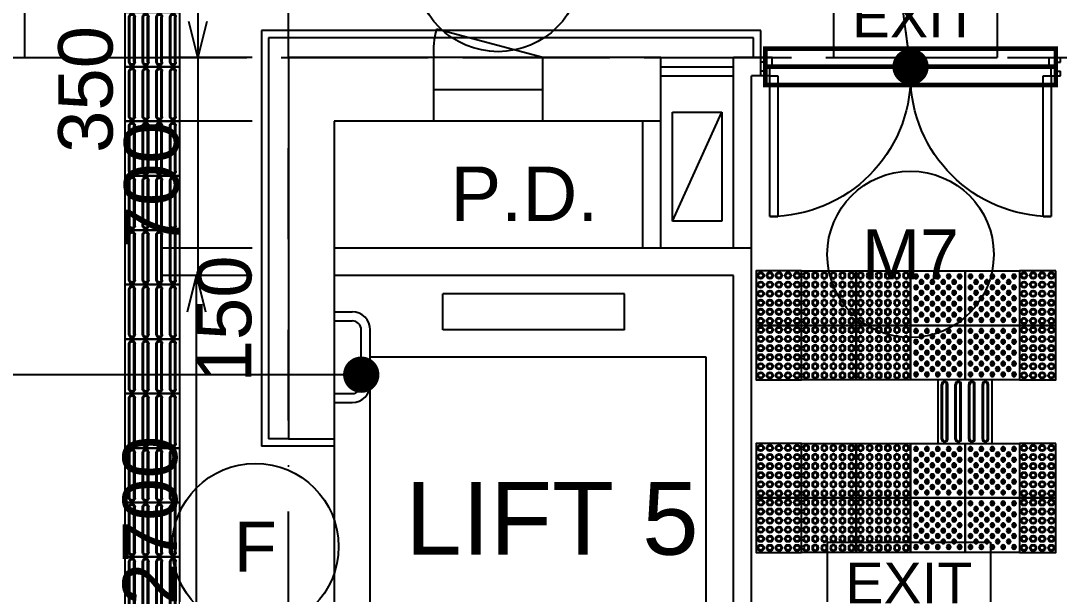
# Model space of a CAD drawing. Header units: millimetres. Extents: x 27940 to 139928, y 247 to 79491.
# Drawn here: x 94320 to 100039, y 23075 to 26234 of the extents above; entities that cross this region are included whole.
import ezdxf
from ezdxf.enums import TextEntityAlignment as Align

# ---------------------------------------------------------------- set-up
doc = ezdxf.new("R2010")
doc.units = ezdxf.units.MM
doc.header["$LTSCALE"] = 1000
doc.linetypes.add('DASHDOT', pattern=[1, 0.5, -0.25, 0, -0.25])
doc.layers.get('0').update_dxf_attribs({"color": 8})
doc.layers.get('Defpoints').update_dxf_attribs({"color": 8})
for name, color, linetype in [('062-HATCH-252', 8, 'Continuous'), ('A-246-LADDERS_STEP IRONS_SLIDING POLES', 8, 'Continuous'), ('CLADDING', 8, 'Continuous'), ('DLN020__', 8, 'DASHDOT'), ('DLN030', 8, 'Continuous'), ('DLN040__', 8, 'Continuous'), ('DLN041__', 8, 'Continuous'), ('DLN052__', 8, 'Continuous'), ('DLN220__', 8, 'Continuous'), ('DLN280__', 8, 'Continuous'), ('DLN314__', 8, 'Continuous'), ('DLN325-1', 8, 'Continuous'), ('DLN325__', 8, 'Continuous'), ('DLN580__', 8, 'Continuous'), ('DLN583__', 8, 'Continuous'), ('DLN661__', 8, 'Continuous'), ('FITDOOR', 8, 'Continuous'), ('MARK', 8, 'Continuous'), ('TACTILE WARNING STRIP', 8, 'Continuous')]:
    doc.layers.add(name, color=color, linetype=linetype)
doc.styles.add('ROMANS', font='swissl.ttf')
doc.styles.add('SWIS721LT450', font='swissl.ttf')
doc.styles.add('SWIS721LT750', font='swissl.ttf')
doc.dimstyles.new('INTDIM', dxfattribs={"dimscale": 200, "dimtxt": 2.25, "dimasz": 1.5, "dimexe": 1, "dimexo": 0, "dimgap": 1, "dimtad": 1, "dimdec": 0, "dimrnd": 1, "dimzin": 1, "dimdsep": 46, "dimtxsty": 'SWIS721LT450', "dimcen": 1, "dimclrd": 256, "dimclre": 256, "dimclrt": 256, "dimaunit": 1, "dimadec": 3, "dimazin": 0, "dimtfac": 1, "dimtdec": 0, "dimtix": 1, "dimtmove": 2, "dimatfit": 0, "dimldrblk": 'DOT', "dimfxl": 1, "dimtolj": 1, "dimtzin": 0, "dimarcsym": 0})

# ---------------------------------------------------------------- blocks, each defined once
blk = doc.blocks.new('DIMARR')
for p, q in [((-1, 0.25), (0, 0)), ((-1, 0), (0, 0)), ((0, 0), (-1, -0.25))]:
    blk.add_line(p, q)
blk = doc.blocks.new('*D149')
at = {"layer": 'Defpoints', "color": 0, "transparency": 16777216}
for p in [(95795, 36355.7), (95295, 26030.7), (95795, 26030.7)]:
    blk.add_point(p, dxfattribs=at)
at = {"layer": 'DLN030', "lineweight": -2, "transparency": 16777216}
for p, q in [((95595, 36355.7), (95095, 36355.7)), ((95295, 36155.7), (95295, 26230.7)), ((95595, 26030.7), (95095, 26030.7))]:
    blk.add_line(p, q, dxfattribs=at)
at = {"layer": 'DLN030', "lineweight": -2, "transparency": 16777216, "xscale": 200, "yscale": 200, "zscale": 200}
for p, rotation in [((95295, 36355.7), 90), ((95295, 26030.7), 270)]:
    blk.add_blockref('DIMARR', p, dxfattribs=dict(at, rotation=rotation))
at = {"layer": 'DLN030', "transparency": 16777216, "insert": (95040.8, 31193.2), "char_height": 300, "attachment_point": 5, "rotation": 90, "style": 'SWIS721LT450'}
blk.add_mtext('\\A1;10325', dxfattribs=at)
blk = doc.blocks.new('*D150')
at = {"layer": 'Defpoints', "color": 0, "transparency": 16777216}
for p in [(95794.8, 26030.7), (95294.8, 25680.7), (95794.8, 25680.7)]:
    blk.add_point(p, dxfattribs=at)
at = {"layer": 'DLN030', "lineweight": -2, "transparency": 16777216}
for p, q in [((95594.8, 26030.7), (95094.8, 26030.7)), ((95294.8, 26030.7), (95294.8, 25680.7)), ((95594.8, 25680.7), (95094.8, 25680.7))]:
    blk.add_line(p, q, dxfattribs=at)
at = {"layer": 'DLN030', "transparency": 16777216, "insert": (94678.2, 25855.7), "char_height": 300, "attachment_point": 5, "rotation": 90, "style": 'SWIS721LT450'}
blk.add_mtext('\\A1;350', dxfattribs=at)
blk = doc.blocks.new('*D151')
at = {"layer": 'Defpoints', "color": 0, "transparency": 16777216}
for p in [(95795, 25680.7), (95295, 24980.7), (95795, 24980.7)]:
    blk.add_point(p, dxfattribs=at)
at = {"layer": 'DLN030', "lineweight": -2, "transparency": 16777216}
for p, q in [((95595, 25680.7), (95095, 25680.7)), ((95295, 25680.7), (95295, 24980.7)), ((95595, 24980.7), (95095, 24980.7))]:
    blk.add_line(p, q, dxfattribs=at)
at = {"layer": 'DLN030', "transparency": 16777216, "insert": (95040.8, 25330.7), "char_height": 300, "attachment_point": 5, "rotation": 90, "style": 'SWIS721LT450'}
blk.add_mtext('\\A1;700', dxfattribs=at)
blk = doc.blocks.new('FSHR-V01')
at = {"layer": 'DLN580__'}
for p, q in [((0, 0), (600, -272.7)), ((0, 0), (600, 0)), ((0, -272.7), (0, 0)), ((600, 0), (600, -272.7)), ((600, -272.7), (0, -272.7))]:
    blk.add_line(p, q, dxfattribs=at)
blk = doc.blocks.new('DRNO')
at = {"layer": 'MARK'}
blk.add_circle((0, 0), 1, dxfattribs=at)
at = {"layer": 'MARK', "style": 'ROMANS'}
blk.add_attdef('DRNO', text='', height=0.6, dxfattribs=at).set_placement((0, 0), align=Align.MIDDLE)
blk = doc.blocks.new('DR1CL2')
at = {"layer": 'FITDOOR'}
for p, q in [((50, 0), (0, 0)), ((0, 0), (0, -25)), ((50, 0), (50, -50)), ((12, -25), (0, -25)), ((62.5, -50), (50, -50)), ((62.5, -50), (62.5, -100)), ((0, -75), (0, -100)), ((12, -75), (0, -75)), ((62.5, -100), (0, -100))]:
    blk.add_line(p, q, dxfattribs=at)
blk = doc.blocks.new('DR1CD')
at = {"layer": 'FITDOOR'}
for p, q in [((0, 1), (45, 1)), ((0, 1), (0, 0)), ((45, 0), (45, 1)), ((0, 0), (45, 0))]:
    blk.add_line(p, q, dxfattribs=at)
blk = doc.blocks.new('DR2M')
at = {"layer": 'FITDOOR'}
for centre, start, end in [((0, 0), 0, 90), ((1, 0), 90, 180)]:
    blk.add_arc(centre, 0.5, start, end, dxfattribs=at)
blk = doc.blocks.new('DR1AD')
at = {"layer": 'FITDOOR'}
for p, q in [((-45, 1), (0, 1)), ((-45, 1), (-45, 0)), ((0, 0), (0, 1)), ((-45, 0), (0, 0))]:
    blk.add_line(p, q, dxfattribs=at)
blk = doc.blocks.new('DR1CR2')
at = {"layer": 'FITDOOR'}
for p, q in [((-50, 0), (-50, -50)), ((-50, 0), (0, 0)), ((0, 0), (0, -25)), ((-62.5, -50), (-50, -50)), ((-62.5, -50), (-62.5, -100)), ((-12, -25), (0, -25)), ((-62.5, -100), (0, -100)), ((-12, -75), (0, -75)), ((0, -75), (0, -100))]:
    blk.add_line(p, q, dxfattribs=at)
blk = doc.blocks.new('FSEX-V01')
at = {"layer": 'DLN580__'}
for p, q in [((0, 300), (0, 0)), ((0, 300), (600, 300)), ((600, 300), (600, 0)), ((0, 0), (600, 0))]:
    blk.add_line(p, q, dxfattribs=at)
at = {"layer": 'DLN580__', "style": 'ROMANS'}
blk.add_text('EXIT', height=150, dxfattribs=at).set_placement((300, 150), align=Align.MIDDLE)
blk = doc.blocks.new('*D111')
at = {"layer": 'Defpoints', "color": 0, "transparency": 16777216}
for p in [(95795, 24980.7), (95295, 24830.7), (95795, 24830.7)]:
    blk.add_point(p, dxfattribs=at)
at = {"layer": 'DLN030', "lineweight": -2, "transparency": 16777216}
for p, q in [((95595, 24980.7), (95095, 24980.7)), ((95295, 24980.7), (95295, 24830.7)), ((95595, 24830.7), (95095, 24830.7))]:
    blk.add_line(p, q, dxfattribs=at)
at = {"layer": 'DLN030', "transparency": 16777216, "insert": (95441.7, 24591.6), "char_height": 300, "attachment_point": 5, "rotation": 90, "style": 'SWIS721LT450'}
blk.add_mtext('\\A1;150', dxfattribs=at)
blk = doc.blocks.new('*D112')
at = {"layer": 'Defpoints', "color": 0, "transparency": 16777216}
for p in [(95287.5, 24830.7), (95795, 24830.7), (95795, 22130.7)]:
    blk.add_point(p, dxfattribs=at)
at = {"layer": 'DLN030', "lineweight": -2, "transparency": 16777216}
for p, q in [((95595, 24830.7), (95087.5, 24830.7)), ((95287.5, 22330.7), (95287.5, 24630.7)), ((95595, 22130.7), (95087.5, 22130.7))]:
    blk.add_line(p, q, dxfattribs=at)
at = {"layer": 'DLN030', "lineweight": -2, "transparency": 16777216, "xscale": 200, "yscale": 200, "zscale": 200}
for p, rotation in [((95287.5, 24830.7), 90), ((95287.5, 22130.7), 270)]:
    blk.add_blockref('DIMARR', p, dxfattribs=dict(at, rotation=rotation))
at = {"layer": 'DLN030', "transparency": 16777216, "insert": (95033.3, 23480.7), "char_height": 300, "attachment_point": 5, "rotation": 90, "style": 'SWIS721LT450'}
blk.add_mtext('\\A1;2700', dxfattribs=at)
blk = doc.blocks.new('PT')
at = {"layer": 'TACTILE WARNING STRIP'}
blk.add_lwpolyline([(0, 0), (300, 0), (300, 300), (0, 300)], close=True, dxfattribs=at)
for centre, radius in [((30, 270), 11.5), ((30, 270), 6), ((60, 240), 11.5), ((60, 240), 6), ((90, 270), 11.5), ((90, 270), 6), ((120, 240), 11.5), ((120, 240), 6), ((150, 270), 11.5), ((150, 270), 6), ((180, 240), 11.5), ((180, 240), 6), ((210, 270), 11.5), ((210, 270), 6), ((240, 240), 11.5), ((240, 240), 6), ((270, 270), 11.5), ((270, 270), 6), ((30, 210), 11.5), ((30, 210), 6), ((60, 180), 11.5), ((60, 180), 6), ((90, 210), 11.5), ((90, 210), 6), ((120, 180), 11.5), ((120, 180), 6), ((150, 210), 11.5), ((150, 210), 6), ((180, 180), 11.5), ((180, 180), 6), ((210, 210), 11.5), ((210, 210), 6), ((240, 180), 11.5), ((240, 180), 6), ((270, 210), 11.5), ((270, 210), 6), ((30, 150), 11.5), ((30, 150), 6), ((60, 120), 11.5), ((60, 120), 6), ((90, 150), 11.5), ((90, 150), 6), ((120, 120), 11.5), ((120, 120), 6), ((150, 150), 11.5), ((150, 150), 6), ((180, 120), 11.5), ((180, 120), 6), ((210, 150), 11.5), ((210, 150), 6), ((240, 120), 11.5), ((240, 120), 6), ((270, 150), 11.5), ((270, 150), 6), ((30, 90), 11.5), ((30, 90), 6), ((60, 60), 11.5), ((60, 60), 6), ((90, 90), 11.5), ((90, 90), 6), ((120, 60), 11.5), ((120, 60), 6), ((150, 90), 11.5), ((150, 90), 6), ((180, 60), 11.5), ((180, 60), 6), ((210, 90), 11.5), ((210, 90), 6), ((240, 60), 11.5), ((240, 60), 6), ((270, 90), 11.5), ((270, 90), 6), ((30, 30), 11.5), ((30, 30), 6), ((90, 30), 11.5), ((90, 30), 6), ((150, 30), 11.5), ((150, 30), 6), ((210, 30), 11.5), ((210, 30), 6), ((270, 30), 11.5), ((270, 30), 6)]:
    blk.add_circle(centre, radius, dxfattribs=at)
blk = doc.blocks.new('HWT')
at = {"layer": 'TACTILE WARNING STRIP'}
blk.add_lwpolyline([(0, 0), (300, 0), (300, 300), (0, 300)], close=True, dxfattribs=at)
for centre, radius in [((25, 275), 17.5), ((25, 275), 12.5), ((75, 275), 17.5), ((75, 275), 12.5), ((125, 275), 17.5), ((125, 275), 12.5), ((175, 275), 17.5), ((175, 275), 12.5), ((225, 275), 17.5), ((225, 275), 12.5), ((275, 275), 17.5), ((275, 275), 12.5), ((25, 225), 17.5), ((25, 225), 12.5), ((75, 225), 17.5), ((75, 225), 12.5), ((125, 225), 17.5), ((125, 225), 12.5), ((175, 225), 17.5), ((175, 225), 12.5), ((225, 225), 17.5), ((225, 225), 12.5), ((275, 225), 17.5), ((275, 225), 12.5), ((25, 175), 17.5), ((25, 175), 12.5), ((75, 175), 17.5), ((75, 175), 12.5), ((125, 175), 17.5), ((125, 175), 12.5), ((175, 175), 17.5), ((175, 175), 12.5), ((225, 175), 17.5), ((225, 175), 12.5), ((275, 175), 17.5), ((275, 175), 12.5), ((25, 125), 17.5), ((25, 125), 12.5), ((75, 125), 17.5), ((75, 125), 12.5), ((125, 125), 17.5), ((125, 125), 12.5), ((175, 125), 17.5), ((175, 125), 12.5), ((225, 125), 17.5), ((225, 125), 12.5), ((275, 125), 17.5), ((275, 125), 12.5), ((25, 75), 17.5), ((25, 75), 12.5), ((75, 75), 17.5), ((75, 75), 12.5), ((125, 75), 17.5), ((125, 75), 12.5), ((175, 75), 17.5), ((175, 75), 12.5), ((225, 75), 17.5), ((225, 75), 12.5), ((275, 75), 17.5), ((275, 75), 12.5), ((25, 25), 17.5), ((25, 25), 12.5), ((75, 25), 17.5), ((75, 25), 12.5), ((125, 25), 17.5), ((125, 25), 12.5), ((175, 25), 17.5), ((175, 25), 12.5), ((225, 25), 17.5), ((225, 25), 12.5), ((275, 25), 17.5), ((275, 25), 12.5)]:
    blk.add_circle(centre, radius, dxfattribs=at)
blk = doc.blocks.new('DT')
at = {"layer": 'TACTILE WARNING STRIP'}
for p, q in [((20.5, 275.5), (20.5, 24.5)), ((26.5, 275.5), (26.5, 24.5)), ((48.5, 275.5), (48.5, 24.5)), ((54.5, 275.5), (54.5, 24.5)), ((95.5, 275.5), (95.5, 24.5)), ((101.5, 275.5), (101.5, 24.5)), ((123.5, 275.5), (123.5, 24.5)), ((129.5, 275.5), (129.5, 24.5)), ((170.5, 275.5), (170.5, 24.5)), ((176.5, 275.5), (176.5, 24.5)), ((198.5, 275.5), (198.5, 24.5)), ((204.5, 275.5), (204.5, 24.5)), ((245.5, 275.5), (245.5, 24.5)), ((251.5, 275.5), (251.5, 24.5)), ((273.5, 275.5), (273.5, 24.5)), ((279.5, 275.5), (279.5, 24.5))]:
    blk.add_line(p, q, dxfattribs=at)
blk.add_lwpolyline([(0, 0), (300, 0), (300, 300), (0, 300)], close=True, dxfattribs=at)
for centre, radius, start, end in [((37.5, 275.5), 17, 0, 180), ((37.5, 275.5), 11, 0, 180), ((112.5, 275.5), 17, 0, 180), ((112.5, 275.5), 11, 0, 180), ((187.5, 275.5), 17, 0, 180), ((187.5, 275.5), 11, 0, 180), ((262.5, 275.5), 17, 0, 180), ((262.5, 275.5), 11, 0, 180), ((37.5, 24.5), 17, 180, 0), ((37.5, 24.5), 11, 180, 0), ((112.5, 24.5), 17, 180, 0), ((112.5, 24.5), 11, 180, 0), ((187.5, 24.5), 17, 180, 0), ((187.5, 24.5), 11, 180, 0), ((262.5, 24.5), 17, 180, 0), ((262.5, 24.5), 11, 180, 0)]:
    blk.add_arc(centre, radius, start, end, dxfattribs=at)
blk = doc.blocks.new('A$C533B6FD8')
at = {"layer": 'TACTILE WARNING STRIP'}
for p, q in [((3345.5, 5249.5), (3345.5, 5550.5)), ((3351.5, 5249.5), (3351.5, 5550.5)), ((3373.5, 5249.5), (3373.5, 5550.5)), ((3379.5, 5249.5), (3379.5, 5550.5)), ((3420.5, 5249.5), (3420.5, 5550.5)), ((3426.5, 5249.5), (3426.5, 5550.5)), ((3448.5, 5249.5), (3448.5, 5550.5)), ((3454.5, 5249.5), (3454.5, 5550.5)), ((3495.5, 5249.5), (3495.5, 5550.5)), ((3501.5, 5249.5), (3501.5, 5550.5)), ((3523.5, 5249.5), (3523.5, 5550.5)), ((3529.5, 5249.5), (3529.5, 5550.5)), ((3570.5, 5249.5), (3570.5, 5550.5)), ((3576.5, 5249.5), (3576.5, 5550.5)), ((3598.5, 5249.5), (3598.5, 5550.5)), ((3604.5, 5249.5), (3604.5, 5550.5))]:
    blk.add_line(p, q, dxfattribs=at)
for points in [[(2575, 6175), (2325, 6175), (2325, 5875), (2575, 5875)], [(3975, 6175), (3775, 6175), (3775, 5875), (3975, 5875)], [(2575, 5875), (2325, 5875), (2325, 5575), (2575, 5575)], [(3975, 5875), (3775, 5875), (3775, 5575), (3975, 5575)], [(3625, 5575), (3325, 5575), (3325, 5225), (3625, 5225)], [(2575, 5225), (2325, 5225), (2325, 4925), (2575, 4925)], [(3975, 5225), (3775, 5225), (3775, 4925), (3975, 4925)], [(2575, 4925), (2325, 4925), (2325, 4625), (2575, 4625)], [(3975, 4925), (3775, 4925), (3775, 4625), (3975, 4625)]]:
    blk.add_lwpolyline(points, close=True, dxfattribs=at)
for centre, radius in [((2350, 6150), 17.5), ((2350, 6150), 12.5), ((2400, 6150), 17.5), ((2400, 6150), 12.5), ((2450, 6150), 17.5), ((2450, 6150), 12.5), ((2500, 6150), 17.5), ((2500, 6150), 12.5), ((2550, 6150), 17.5), ((2550, 6150), 12.5), ((3800, 6150), 17.5), ((3800, 6150), 12.5), ((3850, 6150), 17.5), ((3850, 6150), 12.5), ((3900, 6150), 17.5), ((3900, 6150), 12.5), ((3950, 6150), 17.5), ((3950, 6150), 12.5), ((2350, 6100), 17.5), ((2350, 6050), 17.5), ((2350, 6100), 12.5), ((2350, 6050), 12.5), ((2400, 6100), 17.5), ((2400, 6050), 17.5), ((2400, 6100), 12.5), ((2400, 6050), 12.5), ((2450, 6100), 17.5), ((2450, 6050), 17.5), ((2450, 6100), 12.5), ((2450, 6050), 12.5), ((2500, 6100), 17.5), ((2500, 6050), 17.5), ((2500, 6100), 12.5), ((2500, 6050), 12.5), ((2550, 6100), 17.5), ((2550, 6050), 17.5), ((2550, 6100), 12.5), ((2550, 6050), 12.5), ((3800, 6100), 17.5), ((3800, 6050), 17.5), ((3800, 6100), 12.5), ((3800, 6050), 12.5), ((3850, 6100), 17.5), ((3850, 6050), 17.5), ((3850, 6100), 12.5), ((3850, 6050), 12.5), ((3900, 6100), 17.5), ((3900, 6050), 17.5), ((3900, 6100), 12.5), ((3900, 6050), 12.5), ((3950, 6100), 17.5), ((3950, 6050), 17.5), ((3950, 6100), 12.5), ((3950, 6050), 12.5), ((2350, 6000), 17.5), ((2350, 6000), 12.5), ((2400, 6000), 17.5), ((2400, 6000), 12.5), ((2450, 6000), 17.5), ((2450, 6000), 12.5), ((2500, 6000), 17.5), ((2500, 6000), 12.5), ((2550, 6000), 17.5), ((2550, 6000), 12.5), ((3800, 6000), 17.5), ((3800, 6000), 12.5), ((3850, 6000), 17.5), ((3850, 6000), 12.5), ((3900, 6000), 17.5), ((3900, 6000), 12.5), ((3950, 6000), 17.5), ((3950, 6000), 12.5), ((2350, 5950), 17.5), ((2350, 5950), 12.5), ((2400, 5950), 17.5), ((2400, 5950), 12.5), ((2450, 5950), 17.5), ((2450, 5950), 12.5), ((2500, 5950), 17.5), ((2500, 5950), 12.5), ((2550, 5950), 17.5), ((2550, 5950), 12.5), ((3800, 5950), 17.5), ((3800, 5950), 12.5), ((3850, 5950), 17.5), ((3850, 5950), 12.5), ((3900, 5950), 17.5), ((3900, 5950), 12.5), ((3950, 5950), 17.5), ((3950, 5950), 12.5), ((2350, 5900), 17.5), ((2350, 5900), 12.5), ((2400, 5900), 17.5), ((2400, 5900), 12.5), ((2450, 5900), 17.5), ((2450, 5900), 12.5), ((2500, 5900), 17.5), ((2500, 5900), 12.5), ((2550, 5900), 17.5), ((2550, 5900), 12.5), ((3800, 5900), 17.5), ((3800, 5900), 12.5), ((3850, 5900), 17.5), ((3850, 5900), 12.5), ((3900, 5900), 17.5), ((3900, 5900), 12.5), ((3950, 5900), 17.5), ((3950, 5900), 12.5), ((2350, 5850), 17.5), ((2350, 5850), 12.5), ((2400, 5850), 17.5), ((2400, 5850), 12.5), ((2450, 5850), 17.5), ((2450, 5850), 12.5), ((2500, 5850), 17.5), ((2500, 5850), 12.5), ((2550, 5850), 17.5), ((2550, 5850), 12.5), ((3800, 5850), 17.5), ((3800, 5850), 12.5), ((3850, 5850), 17.5), ((3850, 5850), 12.5), ((3900, 5850), 17.5), ((3900, 5850), 12.5), ((3950, 5850), 17.5), ((3950, 5850), 12.5), ((2350, 5800), 17.5), ((2350, 5800), 12.5), ((2400, 5800), 17.5), ((2400, 5800), 12.5), ((2450, 5800), 17.5), ((2450, 5800), 12.5), ((2500, 5800), 17.5), ((2500, 5800), 12.5), ((2550, 5800), 17.5), ((2550, 5800), 12.5), ((3800, 5800), 17.5), ((3800, 5800), 12.5), ((3850, 5800), 17.5), ((3850, 5800), 12.5), ((3900, 5800), 17.5), ((3900, 5800), 12.5), ((3950, 5800), 17.5), ((3950, 5800), 12.5), ((2350, 5750), 17.5), ((2350, 5750), 12.5), ((2400, 5750), 17.5), ((2400, 5750), 12.5), ((2450, 5750), 17.5), ((2450, 5750), 12.5), ((2500, 5750), 17.5), ((2500, 5750), 12.5), ((2550, 5750), 17.5), ((2550, 5750), 12.5), ((3800, 5750), 17.5), ((3800, 5750), 12.5), ((3850, 5750), 17.5), ((3850, 5750), 12.5), ((3900, 5750), 17.5), ((3900, 5750), 12.5), ((3950, 5750), 17.5), ((3950, 5750), 12.5), ((2350, 5700), 17.5), ((2350, 5650), 17.5), ((2350, 5700), 12.5), ((2350, 5650), 12.5), ((2400, 5700), 17.5), ((2400, 5650), 17.5), ((2400, 5700), 12.5), ((2400, 5650), 12.5), ((2450, 5700), 17.5), ((2450, 5650), 17.5), ((2450, 5700), 12.5), ((2450, 5650), 12.5), ((2500, 5700), 17.5), ((2500, 5650), 17.5), ((2500, 5700), 12.5), ((2500, 5650), 12.5), ((2550, 5700), 17.5), ((2550, 5650), 17.5), ((2550, 5700), 12.5), ((2550, 5650), 12.5), ((3800, 5700), 17.5), ((3800, 5650), 17.5), ((3800, 5700), 12.5), ((3800, 5650), 12.5), ((3850, 5700), 17.5), ((3850, 5650), 17.5), ((3850, 5700), 12.5), ((3850, 5650), 12.5), ((3900, 5700), 17.5), ((3900, 5650), 17.5), ((3900, 5700), 12.5), ((3900, 5650), 12.5), ((3950, 5700), 17.5), ((3950, 5650), 17.5), ((3950, 5700), 12.5), ((3950, 5650), 12.5), ((2350, 5600), 17.5), ((2350, 5600), 12.5), ((2400, 5600), 17.5), ((2400, 5600), 12.5), ((2450, 5600), 17.5), ((2450, 5600), 12.5), ((2500, 5600), 17.5), ((2500, 5600), 12.5), ((2550, 5600), 17.5), ((2550, 5600), 12.5), ((3800, 5600), 17.5), ((3800, 5600), 12.5), ((3850, 5600), 17.5), ((3850, 5600), 12.5), ((3900, 5600), 17.5), ((3900, 5600), 12.5), ((3950, 5600), 17.5), ((3950, 5600), 12.5), ((2350, 5200), 17.5), ((2350, 5200), 12.5), ((2400, 5200), 17.5), ((2400, 5200), 12.5), ((2450, 5200), 17.5), ((2450, 5200), 12.5), ((2500, 5200), 17.5), ((2500, 5200), 12.5), ((2550, 5200), 17.5), ((2550, 5200), 12.5), ((3800, 5200), 17.5), ((3800, 5200), 12.5), ((3850, 5200), 17.5), ((3850, 5200), 12.5), ((3900, 5200), 17.5), ((3900, 5200), 12.5), ((3950, 5200), 17.5), ((3950, 5200), 12.5), ((2350, 5150), 17.5), ((2350, 5150), 12.5), ((2400, 5150), 17.5), ((2400, 5150), 12.5), ((2450, 5150), 17.5), ((2450, 5150), 12.5), ((2500, 5150), 17.5), ((2500, 5150), 12.5), ((2550, 5150), 17.5), ((2550, 5150), 12.5), ((3800, 5150), 17.5), ((3800, 5150), 12.5), ((3850, 5150), 17.5), ((3850, 5150), 12.5), ((3900, 5150), 17.5), ((3900, 5150), 12.5), ((3950, 5150), 17.5), ((3950, 5150), 12.5), ((2350, 5100), 17.5), ((2350, 5100), 12.5), ((2400, 5100), 17.5), ((2400, 5100), 12.5), ((2450, 5100), 17.5), ((2450, 5100), 12.5), ((2500, 5100), 17.5), ((2500, 5100), 12.5), ((2550, 5100), 17.5), ((2550, 5100), 12.5), ((3800, 5100), 17.5), ((3800, 5100), 12.5), ((3850, 5100), 17.5), ((3850, 5100), 12.5), ((3900, 5100), 17.5), ((3900, 5100), 12.5), ((3950, 5100), 17.5), ((3950, 5100), 12.5), ((2350, 5050), 17.5), ((2350, 5050), 12.5), ((2400, 5050), 17.5), ((2400, 5050), 12.5), ((2450, 5050), 17.5), ((2450, 5050), 12.5), ((2500, 5050), 17.5), ((2500, 5050), 12.5), ((2550, 5050), 17.5), ((2550, 5050), 12.5), ((3800, 5050), 17.5), ((3800, 5050), 12.5), ((3850, 5050), 17.5), ((3850, 5050), 12.5), ((3900, 5050), 17.5), ((3900, 5050), 12.5), ((3950, 5050), 17.5), ((3950, 5050), 12.5), ((2350, 5000), 17.5), ((2350, 5000), 12.5), ((2400, 5000), 17.5), ((2400, 5000), 12.5), ((2450, 5000), 17.5), ((2450, 5000), 12.5), ((2500, 5000), 17.5), ((2500, 5000), 12.5), ((2550, 5000), 17.5), ((2550, 5000), 12.5), ((3800, 5000), 17.5), ((3800, 5000), 12.5), ((3850, 5000), 17.5), ((3850, 5000), 12.5), ((3900, 5000), 17.5), ((3900, 5000), 12.5), ((3950, 5000), 17.5), ((3950, 5000), 12.5), ((2350, 4950), 17.5), ((2350, 4950), 12.5), ((2400, 4950), 17.5), ((2400, 4950), 12.5), ((2450, 4950), 17.5), ((2450, 4950), 12.5), ((2500, 4950), 17.5), ((2500, 4950), 12.5), ((2550, 4950), 17.5), ((2550, 4950), 12.5), ((3800, 4950), 17.5), ((3800, 4950), 12.5), ((3850, 4950), 17.5), ((3850, 4950), 12.5), ((3900, 4950), 17.5), ((3900, 4950), 12.5), ((3950, 4950), 17.5), ((3950, 4950), 12.5), ((2350, 4900), 17.5), ((2350, 4850), 17.5), ((2350, 4900), 12.5), ((2350, 4850), 12.5), ((2400, 4900), 17.5), ((2400, 4850), 17.5), ((2400, 4900), 12.5), ((2400, 4850), 12.5), ((2450, 4900), 17.5), ((2450, 4850), 17.5), ((2450, 4900), 12.5), ((2450, 4850), 12.5), ((2500, 4900), 17.5), ((2500, 4850), 17.5), ((2500, 4900), 12.5), ((2500, 4850), 12.5), ((2550, 4900), 17.5), ((2550, 4850), 17.5), ((2550, 4900), 12.5), ((2550, 4850), 12.5), ((3800, 4900), 17.5), ((3800, 4850), 17.5), ((3800, 4900), 12.5), ((3800, 4850), 12.5), ((3850, 4900), 17.5), ((3850, 4850), 17.5), ((3850, 4900), 12.5), ((3850, 4850), 12.5), ((3900, 4900), 17.5), ((3900, 4850), 17.5), ((3900, 4900), 12.5), ((3900, 4850), 12.5), ((3950, 4900), 17.5), ((3950, 4850), 17.5), ((3950, 4900), 12.5), ((3950, 4850), 12.5), ((2350, 4800), 17.5), ((2350, 4800), 12.5), ((2400, 4800), 17.5), ((2400, 4800), 12.5), ((2450, 4800), 17.5), ((2450, 4800), 12.5), ((2500, 4800), 17.5), ((2500, 4800), 12.5), ((2550, 4800), 17.5), ((2550, 4800), 12.5), ((3800, 4800), 17.5), ((3800, 4800), 12.5), ((3850, 4800), 17.5), ((3850, 4800), 12.5), ((3900, 4800), 17.5), ((3900, 4800), 12.5), ((3950, 4800), 17.5), ((3950, 4800), 12.5), ((2350, 4750), 17.5), ((2350, 4750), 12.5), ((2400, 4750), 17.5), ((2400, 4750), 12.5), ((2450, 4750), 17.5), ((2450, 4750), 12.5), ((2500, 4750), 17.5), ((2500, 4750), 12.5), ((2550, 4750), 17.5), ((2550, 4750), 12.5), ((3800, 4750), 17.5), ((3800, 4750), 12.5), ((3850, 4750), 17.5), ((3850, 4750), 12.5), ((3900, 4750), 17.5), ((3900, 4750), 12.5), ((3950, 4750), 17.5), ((3950, 4750), 12.5), ((2350, 4700), 17.5), ((2350, 4700), 12.5), ((2400, 4700), 17.5), ((2400, 4700), 12.5), ((2450, 4700), 17.5), ((2450, 4700), 12.5), ((2500, 4700), 17.5), ((2500, 4700), 12.5), ((2550, 4700), 17.5), ((2550, 4700), 12.5), ((3800, 4700), 17.5), ((3800, 4700), 12.5), ((3850, 4700), 17.5), ((3850, 4700), 12.5), ((3900, 4700), 17.5), ((3900, 4700), 12.5), ((3950, 4700), 17.5), ((3950, 4700), 12.5), ((2350, 4650), 17.5), ((2350, 4650), 12.5), ((2400, 4650), 17.5), ((2400, 4650), 12.5), ((2450, 4650), 17.5), ((2450, 4650), 12.5), ((2500, 4650), 17.5), ((2500, 4650), 12.5), ((2550, 4650), 17.5), ((2550, 4650), 12.5), ((3800, 4650), 17.5), ((3800, 4650), 12.5), ((3850, 4650), 17.5), ((3850, 4650), 12.5), ((3900, 4650), 17.5), ((3900, 4650), 12.5), ((3950, 4650), 17.5), ((3950, 4650), 12.5)]:
    blk.add_circle(centre, radius, dxfattribs=at)
for centre, radius, start, end in [((3362.5, 5550.5), 17, 360, 180), ((3362.5, 5550.5), 11, 360, 180), ((3437.5, 5550.5), 17, 360, 180), ((3437.5, 5550.5), 11, 360, 180), ((3512.5, 5550.5), 17, 360, 180), ((3512.5, 5550.5), 11, 360, 180), ((3587.5, 5550.5), 17, 360, 180), ((3587.5, 5550.5), 11, 360, 180), ((3362.5, 5249.5), 17, 180, 360), ((3362.5, 5249.5), 11, 180, 360), ((3437.5, 5249.5), 17, 180, 360), ((3437.5, 5249.5), 11, 180, 360), ((3512.5, 5249.5), 17, 180, 360), ((3512.5, 5249.5), 11, 180, 360), ((3587.5, 5249.5), 17, 180, 360), ((3587.5, 5249.5), 11, 180, 360)]:
    blk.add_arc(centre, radius, start, end, dxfattribs=at)
for name, p, xscale, rotation in [('DT', (-1150, 7600), -1, 180), ('DT', (-1150, 7300), -1, 180), ('DT', (-1150, 7000), -1, 180), ('DT', (-1150, 6700), -1, 180), ('DT', (-1150, 6400), -1, 180), ('HWT', (2575, 6175), -0.9999999999999981, 179.9997123564704), ('HWT', (2875, 6175), -0.9999999999999981, 179.9997123564704), ('PT', (3175, 6175), -1, 179.9999795684451), ('PT', (3475, 6175), -1, 179.9999795684451), ('DT', (-1150, 6100), -1, 180), ('HWT', (2575, 5875), -0.9999999999999981, 179.9997123564704), ('HWT', (2875, 5875), -0.9999999999999981, 179.9997123564704), ('PT', (3175, 5875), -1, 179.9999795684451), ('PT', (3475, 5875), -1, 179.9999795684451), ('DT', (-1150, 5800), -1, 180), ('DT', (-1150, 5500), -1, 180), ('HWT', (2575, 5225), -0.9999999999999981, 179.9997123564704), ('HWT', (2875, 5225), -0.9999999999999981, 179.9997123564704), ('PT', (3175, 5225), -1, 179.9999795684451), ('PT', (3475, 5225), -1, 179.9999795684451), ('DT', (-1150, 5200), -1, 180), ('HWT', (2575, 4925), -0.9999999999999981, 179.9997123564704), ('HWT', (2875, 4925), -0.9999999999999981, 179.9997123564704), ('PT', (3175, 4925), -1, 179.9999795684451), ('PT', (3475, 4925), -1, 179.9999795684451), ('DT', (-1150, 4900), -1, 180), ('DT', (-1150, 4600), -1, 180)]:
    blk.add_blockref(name, p, dxfattribs=dict(at, xscale=xscale, rotation=rotation))
blk = doc.blocks.new('A$C7B6E469D')
at = {"layer": 'DLN314__', "ltscale": 0.03, "const_width": 25}
blk.add_lwpolyline([(-4875, -16450), (-3275, -16450), (-3275, -16650), (-4875, -16650)], close=True, dxfattribs=at)
blk.add_lwpolyline([(-4875, -16550), (-3275, -16550)], dxfattribs=at)
at = {"layer": 'DLN040__'}
blk.add_leader([(-4075, -16550), (-4463, -13573.4), (-5465.9, -13573.4)], dimstyle='INTDIM', override={"dimscale": 1, "dimtxt": 300, "dimasz": 200, "dimexe": 200, "dimexo": 200, "dimgap": 100, "dimtad": 0, "dimrnd": 0, "dimzin": 0, "dimcen": 200, "dimclrt": 256}, dxfattribs=at)

msp = doc.modelspace()

# ---------------------------------------------------------------- linework, layer by layer
at = {"layer": 'A-246-LADDERS_STEP IRONS_SLIDING POLES'}
for p, q in [((96045, 24630.7), (96145, 24630.7)), ((96045, 24580.7), (96145, 24580.7)), ((96195, 24230.7), (96195, 24530.7)), ((96245, 24230.7), (96245, 24530.7)), ((96045, 24180.7), (96145, 24180.7)), ((96045, 24130.7), (96145, 24130.7))]:
    msp.add_line(p, q, dxfattribs=at)
for centre, radius, start, end in [((96145, 24530.7), 100, 0, 90), ((96145, 24530.7), 50, 0, 90), ((96145, 24230.7), 50, 270, 0), ((96145, 24230.7), 100, 270, 0)]:
    msp.add_arc(centre, radius, start, end, dxfattribs=at)
at = {"layer": 'CLADDING'}
for p, q in [((98395, 26180.7), (95645, 26180.7)), ((95645, 26180.7), (95645, 23890.7)), ((98355, 26140.7), (95685, 26140.7)), ((95685, 26140.7), (95685, 23930.7)), ((98355, 26030.7), (98355, 26140.7)), ((98395, 26030.7), (98395, 26180.7)), ((95795, 23930.7), (95685, 23930.7)), ((96045, 23890.7), (95645, 23890.7))]:
    msp.add_line(p, q, dxfattribs=at)
at = {"layer": 'DLN020__'}
for p, q in [((95795, 14030.7), (95795, 60526.8)), ((54749.4, 26030.7), (107795, 26030.7)), ((88063.6, 26030.7), (107795, 26030.7))]:
    msp.add_line(p, q, dxfattribs=at)
at = {"layer": 'DLN052__', "ltscale": 0.01}
msp.add_lwpolyline([(92115.1, 26030.7), (94343, 26030.7), (94343, 27600.5), (95058.1, 27600.5)], dxfattribs=at)
at = {"layer": 'DLN220__'}
for p, q in [((97845, 26030.7), (98245, 26030.7)), ((98245, 24980.7), (98245, 26030.7)), ((98395, 26030.7), (98245, 26030.7)), ((98395, 25930.7), (98395, 26030.7)), ((97845, 25980.7), (98245, 25980.7)), ((97845, 25930.7), (98245, 25930.7)), ((98345, 21430.7), (98345, 25930.7)), ((98395, 25930.7), (98345, 25930.7)), ((97745, 24980.7), (97745, 25680.7)), ((97845, 24980.7), (97845, 25680.7)), ((98345, 24980.7), (96045, 24980.7)), ((98245, 24830.7), (96045, 24830.7)), ((98245, 22130.7), (98245, 24830.7))]:
    msp.add_line(p, q, dxfattribs=at)
at = {"layer": 'DLN280__'}
for p, q in [((95795, 26030.7), (95795, 23930.7)), ((97845, 26030.7), (95795, 26030.7)), ((97845, 25680.7), (97845, 26030.7)), ((96045, 25680.7), (96045, 23930.7)), ((97845, 25680.7), (96045, 25680.7)), ((95795, 23930.7), (96045, 23930.7))]:
    msp.add_line(p, q, dxfattribs=at)
at = {"layer": 'DLN325__', "ltscale": 0.3}
for p, q in [((97195, 26030.7), (96610.1, 26187.4)), ((96595, 25680.7), (96595, 26030.7)), ((97195, 25680.7), (97195, 26030.7)), ((96595, 25855.7), (97195, 25855.7))]:
    msp.add_line(p, q, dxfattribs=at)
msp.add_lwpolyline([(96610.1, 26187.4, 0.106517), (96595, 26030.7)], format="xyb", dxfattribs=at)
at = {"layer": 'DLN661__'}
for p, q in [((97645, 24730.7), (96645, 24730.7)), ((96645, 24530.7), (96645, 24730.7)), ((97645, 24530.7), (97645, 24730.7)), ((97645, 24530.7), (96645, 24530.7)), ((98095, 24380.7), (96245, 24380.7)), ((96245, 22280.7), (96245, 24380.7)), ((98095, 22280.7), (98095, 24380.7)), ((96045, 23930.7), (96045, 22730.7))]:
    msp.add_line(p, q, dxfattribs=at)

# ---------------------------------------------------------------- block references
at = {"layer": '062-HATCH-252'}
msp.add_blockref('A$C533B6FD8', (96045, 18680.7), dxfattribs=at)
at = {"layer": 'DLN314__', "ltscale": 0.5}
msp.add_blockref('A$C7B6E469D', (103295, 42530.7), dxfattribs=at)
at = {"layer": 'DLN325-1', "xscale": 458.3333333333139, "yscale": 458.3333333333139, "zscale": 458.3333333333139}
for p, values in [((96948.8, 26522), {'DRNO': 'D7'}), ((99219.8, 24946.9), {'DRNO': 'M7'})]:
    msp.add_blockref('DRNO', p, dxfattribs=at).add_auto_attribs(values)
at = {"layer": 'DLN325__', "xscale": -1, "rotation": 180}
for name, p in [('DR1CL2', (98395, 25930.7)), ('DR1CR2', (100045, 25930.7))]:
    msp.add_blockref(name, p, dxfattribs=at)
at = {"layer": 'DLN325__', "xscale": -1, "yscale": 775, "rotation": 180}
for name, p in [('DR1CD', (98445, 25930.7)), ('DR1AD', (99995, 25930.7))]:
    msp.add_blockref(name, p, dxfattribs=at)
at = {"layer": 'DLN325__', "xscale": -1550, "yscale": 1550, "zscale": 1550, "rotation": 180}
msp.add_blockref('DR2M', (98445, 25930.7), dxfattribs=at)
at = {"layer": 'DLN325__', "xscale": 458.3333333333139, "yscale": 458.3333333333139, "zscale": 458.3333333333139}
msp.add_blockref('DRNO', (95612.1, 23337.3), dxfattribs=at).add_auto_attribs({'DRNO': 'F'})
at = {"layer": 'DLN580__', "xscale": 1.5, "yscale": 1.5, "zscale": 1.5}
for p in [(98796.1, 26030.7), (98760.7, 22911.8)]:
    msp.add_blockref('FSEX-V01', p, dxfattribs=at)
at = {"layer": 'DLN583__', "rotation": 89.99999999999999}
msp.add_blockref('FSHR-V01', (97908.6, 25130.7), dxfattribs=at)

# ---------------------------------------------------------------- texts
at = {"layer": 'DLN041__', "attachment_point": 7, "style": 'SWIS721LT750'}
for s, insert, char_height, width in [('P.D.', (96686.2, 25130.9), 300, 1310.626), ('LIFT 5', (96438.2, 23287.3), 400, 1880.638)]:
    msp.add_mtext(s, dxfattribs=dict(at, insert=insert, char_height=char_height, width=width))

# ---------------------------------------------------------------- dimensions: what is measured, and where the dimension line sits
at = {"layer": 'DLN030'}
for base, p1, p2, picture, middle in [((95295, 26030.7), (95795, 36355.7), (95795, 26030.7), '*D149', (95040.8, 31193.2)), ((95295, 24980.7), (95795, 25680.7), (95795, 24980.7), '*D151', (95040.8, 25330.7)), ((95287.5, 24830.7), (95795, 22130.7), (95795, 24830.7), '*D112', (95033.3, 23480.7))]:
    dim = msp.add_linear_dim(base=base, p1=p1, p2=p2, angle=90, dimstyle='INTDIM', override={"dimscale": 1, "dimtxt": 300, "dimasz": 200, "dimexe": 200, "dimexo": 200, "dimgap": 100, "dimrnd": 0, "dimzin": 0, "dimblk": 'DIMARR', "dimcen": 200, "dimclrt": 256, "dimadec": 4}, dxfattribs=at)
    dim.commit()
    dim.dimension.update_dxf_attribs({"geometry": picture, "text_midpoint": middle})
for base, p1, p2, picture, middle in [((95294.8, 25680.7), (95794.8, 26030.7), (95794.8, 25680.7), '*D150', (94678.2, 25855.7)), ((95295, 24830.7), (95795, 24980.7), (95795, 24830.7), '*D111', (95441.7, 24591.6))]:
    dim = msp.add_linear_dim(base=base, p1=p1, p2=p2, angle=90, dimstyle='INTDIM', override={"dimscale": 1, "dimtxt": 300, "dimasz": 200, "dimexe": 200, "dimexo": 200, "dimgap": 100, "dimrnd": 0, "dimzin": 0, "dimblk": 'DIMARR', "dimcen": 200, "dimclrt": 256, "dimadec": 4}, dxfattribs=at)
    dim.commit()
    dim.dimension.update_dxf_attribs({"geometry": picture, "text_midpoint": middle, "dimtype": 160})

# ---------------------------------------------------------------- leaders
at = {"layer": 'DLN040__'}
msp.add_leader([(96195, 24284.5), (93867.6, 24284.5), (93867.6, 21734)], dimstyle='INTDIM', override={"dimscale": 1, "dimtxt": 300, "dimasz": 200, "dimexe": 200, "dimexo": 200, "dimgap": 100, "dimtad": 0, "dimrnd": 0, "dimzin": 0, "dimcen": 300, "dimclrt": 256, "dimadec": 4}, dxfattribs=at)

doc.saveas('drawing.dxf')
